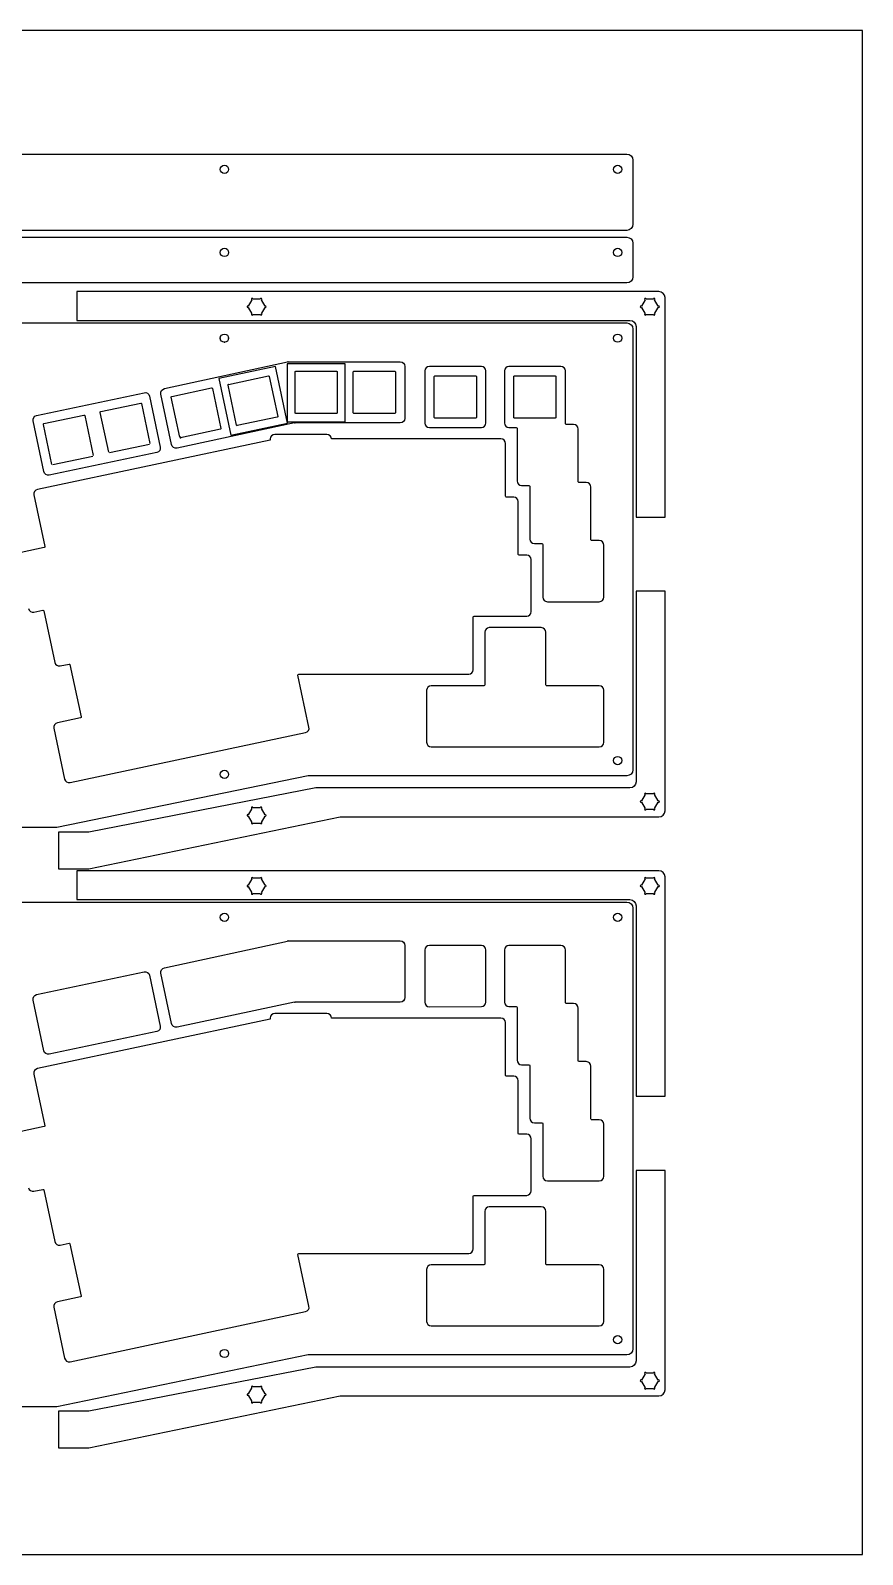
# Model space of a CAD drawing. Header units: centimetres. Extents: x -15 to 35, y -15 to 35.
# Drawn here: x 7.7 to 35, y -15 to 35 of the extents above; entities that cross this region are included whole.
import ezdxf

# ---------------------------------------------------------------- set-up
doc = ezdxf.new("R2010")
doc.units = ezdxf.units.CM
doc.header["$MEASUREMENT"] = 0
for name, color, linetype in [('lasercut_adelheid_hipro_addon v2_case', 7, 'Continuous'), ('lasercut_adelheid_hipro_addon v2_kecaps', 7, 'Continuous'), ('lasercut_adelheid_hipro_addon v2_scale 500mm', 7, 'Continuous')]:
    doc.layers.add(name, color=color, linetype=linetype)

msp = doc.modelspace()

# ---------------------------------------------------------------- linework, layer by layer
at = {"layer": 'lasercut_adelheid_hipro_addon v2_case'}
for p, q in [((-8.244, 30.943), (27.265, 30.943)), ((27.465, 30.743), (27.465, 28.643)), ((27.265, 28.443), (-8.244, 28.443)), ((-8.244, 28.218), (27.265, 28.218)), ((27.465, 28.018), (27.465, 26.918)), ((27.265, 26.718), (-8.244, 26.718)), ((28.32, 26.435), (9.221, 26.435)), ((9.221, 26.435), (9.221, 25.485)), ((14.965, 26.164), (14.845, 25.956)), ((15.241, 26.185), (15.002, 26.185)), ((15.398, 25.956), (15.278, 26.164)), ((27.864, 26.164), (27.744, 25.956)), ((28.14, 26.185), (27.901, 26.185)), ((28.297, 25.956), (28.177, 26.164)), ((28.52, 19.037), (28.52, 26.235)), ((14.845, 25.914), (14.965, 25.706)), ((15.002, 25.685), (15.241, 25.685)), ((15.278, 25.706), (15.398, 25.914)), ((27.744, 25.914), (27.864, 25.706)), ((27.901, 25.685), (28.14, 25.685)), ((28.177, 25.706), (28.297, 25.914)), ((-8.244, 25.406), (27.265, 25.406)), ((9.221, 25.485), (27.371, 25.485)), ((27.465, 25.206), (27.465, 10.748)), ((27.571, 25.285), (27.571, 19.037)), ((12.096, 23.249), (16.136, 24.128)), ((16.158, 24.131), (19.835, 24.13)), ((19.985, 23.98), (19.985, 22.274)), ((20.641, 23.83), (20.641, 22.12)), ((22.496, 23.98), (20.791, 23.98)), ((22.646, 22.125), (22.646, 23.83)), ((23.249, 23.83), (23.249, 22.125)), ((25.104, 23.98), (23.399, 23.98)), ((25.254, 22.1), (25.254, 23.83)), ((7.904, 22.368), (11.43, 23.117)), ((11.608, 23.002), (11.962, 21.334)), ((12.332, 21.416), (11.98, 23.071)), ((8.141, 20.527), (7.788, 22.19)), ((16.362, 22.123), (12.51, 21.3)), ((19.835, 22.124), (16.383, 22.126)), ((25.521, 22.075), (25.279, 22.075)), ((15.569, 21.563), (7.931, 19.94)), ((15.569, 21.599), (15.569, 21.563)), ((17.424, 21.749), (15.719, 21.749)), ((17.574, 21.599), (17.574, 21.599)), ((23.139, 21.599), (17.574, 21.599)), ((20.791, 21.97), (22.496, 21.975)), ((23.399, 21.975), (23.641, 21.975)), ((23.666, 21.951), (23.666, 20.22)), ((25.671, 20.195), (25.671, 21.925)), ((11.847, 21.156), (8.319, 20.412)), ((23.289, 19.719), (23.289, 21.449)), ((23.816, 20.07), (24.058, 20.07)), ((24.083, 20.046), (24.083, 18.315)), ((25.938, 20.17), (25.696, 20.17)), ((26.088, 18.29), (26.088, 20.02)), ((7.816, 19.762), (8.176, 18.069)), ((23.557, 19.694), (23.314, 19.694)), ((23.707, 17.813), (23.707, 19.544)), ((27.571, 19.037), (28.52, 19.037)), ((8.157, 18.04), (7.396, 17.878)), ((24.233, 18.165), (24.485, 18.165)), ((24.51, 18.14), (24.51, 16.41)), ((26.365, 18.265), (26.112, 18.265)), ((26.515, 16.41), (26.515, 18.115)), ((23.984, 17.789), (23.731, 17.789)), ((24.134, 15.934), (24.134, 17.639)), ((28.52, 16.6), (27.571, 16.6)), ((27.571, 16.6), (27.571, 10.352)), ((28.52, 9.402), (28.52, 16.6)), ((24.66, 16.26), (26.365, 16.26)), ((7.813, 15.917), (8.108, 15.98)), ((8.137, 15.961), (8.497, 14.268)), ((22.229, 14.029), (22.229, 15.759)), ((22.254, 15.784), (23.984, 15.784)), ((22.605, 15.258), (22.605, 13.527)), ((24.46, 15.408), (22.755, 15.408)), ((24.61, 13.527), (24.61, 15.258)), ((8.675, 14.153), (8.97, 14.215)), ((8.999, 14.196), (9.364, 12.479)), ((16.84, 12.146), (16.478, 13.848)), ((16.503, 13.879), (18.945, 13.879)), ((18.945, 13.879), (19.218, 13.879)), ((19.218, 13.879), (22.079, 13.879)), ((22.58, 13.503), (20.85, 13.503)), ((26.365, 13.503), (24.634, 13.503)), ((20.7, 13.353), (20.7, 11.648)), ((26.515, 11.648), (26.515, 13.353)), ((8.468, 12.11), (8.823, 10.442)), ((9.345, 12.45), (8.584, 12.288)), ((9.001, 10.327), (16.725, 11.969)), ((20.85, 11.498), (26.365, 11.498)), ((16.812, 10.548), (8.566, 8.847)), ((27.265, 10.548), (16.812, 10.548)), ((17.068, 10.152), (9.621, 8.7)), ((27.371, 10.152), (17.068, 10.152)), ((27.864, 9.93), (27.744, 9.723)), ((27.744, 9.68), (27.864, 9.473)), ((28.14, 9.952), (27.901, 9.952)), ((28.297, 9.723), (28.177, 9.93)), ((28.177, 9.473), (28.297, 9.68)), ((9.621, 7.501), (17.868, 9.202)), ((14.965, 9.476), (14.845, 9.269)), ((14.845, 9.226), (14.965, 9.019)), ((15.241, 9.498), (15.002, 9.498)), ((15.398, 9.269), (15.278, 9.476)), ((15.278, 9.019), (15.398, 9.226)), ((17.868, 9.202), (28.32, 9.202)), ((27.901, 9.452), (28.14, 9.452)), ((8.566, 8.847), (6.566, 8.847)), ((9.621, 8.7), (8.621, 8.7)), ((8.621, 8.7), (8.621, 7.501)), ((15.002, 8.998), (15.241, 8.998)), ((8.621, 7.501), (9.621, 7.501)), ((28.32, 7.435), (9.221, 7.435)), ((9.221, 7.435), (9.221, 6.485)), ((14.965, 7.164), (14.845, 6.956)), ((15.241, 7.185), (15.002, 7.185)), ((15.398, 6.956), (15.278, 7.164)), ((27.864, 7.164), (27.744, 6.956)), ((28.14, 7.185), (27.901, 7.185)), ((28.297, 6.956), (28.177, 7.164)), ((28.52, 0.037), (28.52, 7.235)), ((14.845, 6.914), (14.965, 6.706)), ((15.002, 6.685), (15.241, 6.685)), ((15.278, 6.706), (15.398, 6.914)), ((27.744, 6.914), (27.864, 6.706)), ((27.901, 6.685), (28.14, 6.685)), ((28.177, 6.706), (28.297, 6.914)), ((-8.244, 6.406), (27.265, 6.406)), ((9.221, 6.485), (27.371, 6.485)), ((27.465, 6.206), (27.465, -8.252)), ((27.571, 6.285), (27.571, 0.037)), ((12.096, 4.249), (16.136, 5.128)), ((16.158, 5.131), (19.835, 5.13)), ((19.985, 4.98), (19.985, 3.274)), ((20.641, 4.83), (20.641, 3.12)), ((22.496, 4.98), (20.791, 4.98)), ((22.646, 3.125), (22.646, 4.83)), ((23.249, 4.83), (23.249, 3.125)), ((25.104, 4.98), (23.399, 4.98)), ((25.254, 3.1), (25.254, 4.83)), ((7.904, 3.368), (11.43, 4.117)), ((11.608, 4.002), (11.962, 2.334)), ((12.332, 2.416), (11.98, 4.071)), ((8.141, 1.527), (7.788, 3.19)), ((16.362, 3.123), (12.51, 2.3)), ((19.835, 3.124), (16.383, 3.126)), ((25.521, 3.075), (25.279, 3.075)), ((15.569, 2.563), (7.931, 0.94)), ((15.569, 2.599), (15.569, 2.563)), ((17.424, 2.749), (15.719, 2.749)), ((23.139, 2.599), (17.574, 2.599)), ((17.574, 2.599), (17.574, 2.599)), ((20.791, 2.97), (22.496, 2.975)), ((23.399, 2.975), (23.641, 2.975)), ((23.666, 2.951), (23.666, 1.22)), ((25.671, 1.195), (25.671, 2.925)), ((11.847, 2.156), (8.319, 1.412)), ((23.289, 0.719), (23.289, 2.449)), ((23.816, 1.07), (24.058, 1.07)), ((24.083, 1.046), (24.083, -0.685)), ((25.938, 1.17), (25.696, 1.17)), ((26.088, -0.71), (26.088, 1.02)), ((7.816, 0.762), (8.176, -0.931)), ((23.557, 0.694), (23.314, 0.694)), ((23.707, -1.187), (23.707, 0.544)), ((27.571, 0.037), (28.52, 0.037)), ((8.157, -0.96), (7.396, -1.122)), ((24.233, -0.835), (24.485, -0.835)), ((24.51, -0.86), (24.51, -2.59)), ((26.365, -0.735), (26.112, -0.735)), ((26.515, -2.59), (26.515, -0.885)), ((23.984, -1.211), (23.731, -1.211)), ((24.134, -3.066), (24.134, -1.361)), ((28.52, -2.4), (27.571, -2.4)), ((27.571, -2.4), (27.571, -8.648)), ((28.52, -9.598), (28.52, -2.4)), ((24.66, -2.74), (26.365, -2.74)), ((7.813, -3.083), (8.108, -3.02)), ((8.137, -3.039), (8.497, -4.732)), ((22.229, -4.971), (22.229, -3.241)), ((22.254, -3.216), (23.984, -3.216)), ((22.605, -3.742), (22.605, -5.473)), ((24.46, -3.592), (22.755, -3.592)), ((24.61, -5.473), (24.61, -3.742)), ((8.675, -4.847), (8.97, -4.785)), ((8.999, -4.804), (9.364, -6.521)), ((16.84, -6.854), (16.478, -5.152)), ((16.503, -5.121), (18.945, -5.121)), ((18.945, -5.121), (19.218, -5.121)), ((19.218, -5.121), (22.079, -5.121)), ((22.58, -5.497), (20.85, -5.497)), ((26.365, -5.497), (24.634, -5.497)), ((20.7, -5.647), (20.7, -7.352)), ((26.515, -7.352), (26.515, -5.647)), ((8.468, -6.89), (8.823, -8.558)), ((9.345, -6.55), (8.584, -6.712)), ((9.001, -8.673), (16.725, -7.031)), ((20.85, -7.502), (26.365, -7.502)), ((16.812, -8.452), (8.566, -10.153)), ((27.265, -8.452), (16.812, -8.452)), ((17.068, -8.848), (9.621, -10.3)), ((27.371, -8.848), (17.068, -8.848)), ((27.864, -9.07), (27.744, -9.277)), ((27.744, -9.32), (27.864, -9.527)), ((28.14, -9.048), (27.901, -9.048)), ((28.297, -9.277), (28.177, -9.07)), ((28.177, -9.527), (28.297, -9.32)), ((9.621, -11.499), (17.868, -9.798)), ((14.965, -9.524), (14.845, -9.731)), ((14.845, -9.774), (14.965, -9.981)), ((15.241, -9.502), (15.002, -9.502)), ((15.398, -9.731), (15.278, -9.524)), ((15.278, -9.981), (15.398, -9.774)), ((17.868, -9.798), (28.32, -9.798)), ((27.901, -9.548), (28.14, -9.548)), ((8.566, -10.153), (6.566, -10.153)), ((8.621, -10.3), (8.621, -11.499)), ((9.621, -10.3), (8.621, -10.3)), ((15.002, -10.002), (15.241, -10.002)), ((8.621, -11.499), (9.621, -11.499))]:
    msp.add_line(p, q, dxfattribs=at)
for centre in [(16.158, 24.031), (16.158, 5.031)]:
    msp.add_arc(centre, 0.1, 89.9846, 102.2801, dxfattribs=at)
at = {"layer": 'lasercut_adelheid_hipro_addon v2_case', "extrusion": (1e-16, 0, -1)}
for centre in [(-16.383, 22.026), (-16.383, 3.026)]:
    msp.add_arc(centre, 0.1, 77.9413, 90.0229, dxfattribs=at)
at = {"layer": 'lasercut_adelheid_hipro_addon v2_case'}
for points in [[(13.931, 30.443), (13.931, 30.517), (13.992, 30.578), (14.066, 30.578)], [(14.066, 30.578), (14.14, 30.578), (14.201, 30.517), (14.201, 30.443)], [(26.83, 30.443), (26.83, 30.517), (26.891, 30.578), (26.965, 30.578)], [(26.965, 30.578), (27.039, 30.578), (27.1, 30.517), (27.1, 30.443)], [(27.265, 30.943), (27.375, 30.943), (27.465, 30.854), (27.465, 30.743)], [(14.066, 30.308), (13.992, 30.308), (13.931, 30.369), (13.931, 30.443)], [(14.201, 30.443), (14.201, 30.369), (14.14, 30.308), (14.066, 30.308)], [(26.965, 30.308), (26.891, 30.308), (26.83, 30.369), (26.83, 30.443)], [(27.1, 30.443), (27.1, 30.369), (27.039, 30.308), (26.965, 30.308)], [(27.465, 28.643), (27.465, 28.533), (27.375, 28.443), (27.265, 28.443)], [(27.265, 28.218), (27.375, 28.218), (27.465, 28.128), (27.465, 28.018)], [(13.931, 27.718), (13.931, 27.792), (13.992, 27.853), (14.066, 27.853)], [(14.066, 27.583), (13.992, 27.583), (13.931, 27.644), (13.931, 27.718)], [(14.066, 27.853), (14.14, 27.853), (14.201, 27.792), (14.201, 27.718)], [(14.201, 27.718), (14.201, 27.644), (14.14, 27.583), (14.066, 27.583)], [(26.83, 27.718), (26.83, 27.792), (26.891, 27.853), (26.965, 27.853)], [(26.965, 27.583), (26.891, 27.583), (26.83, 27.644), (26.83, 27.718)], [(26.965, 27.853), (27.039, 27.853), (27.1, 27.792), (27.1, 27.718)], [(27.1, 27.718), (27.1, 27.644), (27.039, 27.583), (26.965, 27.583)], [(27.465, 26.918), (27.465, 26.808), (27.375, 26.718), (27.265, 26.718)], [(28.52, 26.235), (28.52, 26.345), (28.431, 26.435), (28.32, 26.435)], [(15.41, 25.96), (15.406, 25.96), (15.402, 25.958), (15.398, 25.956)], [(28.309, 25.96), (28.305, 25.96), (28.301, 25.958), (28.297, 25.956)], [(13.931, 24.906), (13.931, 24.981), (13.992, 25.041), (14.066, 25.041)], [(14.066, 25.041), (14.14, 25.041), (14.201, 24.981), (14.201, 24.906)], [(26.83, 24.906), (26.83, 24.981), (26.891, 25.041), (26.965, 25.041)], [(26.965, 25.041), (27.039, 25.041), (27.1, 24.981), (27.1, 24.906)], [(27.265, 25.406), (27.375, 25.406), (27.465, 25.317), (27.465, 25.206)], [(27.371, 25.485), (27.481, 25.485), (27.571, 25.395), (27.571, 25.285)], [(14.066, 24.771), (13.992, 24.771), (13.931, 24.832), (13.931, 24.906)], [(14.201, 24.906), (14.201, 24.832), (14.14, 24.771), (14.066, 24.771)], [(26.965, 24.771), (26.891, 24.771), (26.83, 24.832), (26.83, 24.906)], [(27.1, 24.906), (27.1, 24.832), (27.039, 24.771), (26.965, 24.771)], [(19.835, 24.13), (19.918, 24.13), (19.985, 24.062), (19.985, 23.98)], [(20.791, 23.98), (20.708, 23.98), (20.641, 23.913), (20.641, 23.83)], [(22.646, 23.83), (22.646, 23.913), (22.578, 23.98), (22.496, 23.98)], [(23.399, 23.98), (23.316, 23.98), (23.249, 23.913), (23.249, 23.83)], [(25.254, 23.83), (25.254, 23.913), (25.186, 23.98), (25.104, 23.98)], [(11.43, 23.117), (11.511, 23.135), (11.59, 23.083), (11.608, 23.002)], [(11.98, 23.071), (11.963, 23.152), (12.015, 23.232), (12.096, 23.249)], [(7.788, 22.19), (7.771, 22.271), (7.823, 22.351), (7.904, 22.368)], [(19.985, 22.274), (19.985, 22.191), (19.918, 22.124), (19.835, 22.124)], [(20.641, 22.12), (20.641, 22.037), (20.708, 21.97), (20.791, 21.97)], [(22.496, 21.975), (22.578, 21.975), (22.646, 22.042), (22.646, 22.125)], [(23.249, 22.125), (23.249, 22.042), (23.316, 21.975), (23.399, 21.975)], [(25.279, 22.075), (25.265, 22.075), (25.254, 22.086), (25.254, 22.1)], [(25.671, 21.925), (25.671, 22.008), (25.603, 22.075), (25.521, 22.075)], [(15.719, 21.749), (15.636, 21.749), (15.569, 21.682), (15.569, 21.599)], [(17.574, 21.599), (17.574, 21.682), (17.507, 21.749), (17.424, 21.749)], [(23.289, 21.449), (23.289, 21.532), (23.222, 21.599), (23.139, 21.599)], [(23.641, 21.975), (23.655, 21.975), (23.666, 21.964), (23.666, 21.951)], [(11.962, 21.334), (11.979, 21.253), (11.928, 21.173), (11.847, 21.156)], [(12.51, 21.3), (12.429, 21.283), (12.349, 21.335), (12.332, 21.416)], [(8.319, 20.412), (8.238, 20.394), (8.159, 20.446), (8.141, 20.527)], [(23.666, 20.22), (23.666, 20.137), (23.733, 20.07), (23.816, 20.07)], [(24.058, 20.07), (24.072, 20.07), (24.083, 20.059), (24.083, 20.046)], [(25.696, 20.17), (25.682, 20.17), (25.671, 20.181), (25.671, 20.195)], [(26.088, 20.02), (26.088, 20.103), (26.021, 20.17), (25.938, 20.17)], [(7.931, 19.94), (7.85, 19.922), (7.799, 19.843), (7.816, 19.762)], [(23.314, 19.694), (23.301, 19.694), (23.289, 19.705), (23.289, 19.719)], [(23.707, 19.544), (23.707, 19.627), (23.639, 19.694), (23.557, 19.694)], [(8.176, 18.069), (8.178, 18.056), (8.17, 18.043), (8.157, 18.04)], [(24.083, 18.315), (24.083, 18.232), (24.15, 18.165), (24.233, 18.165)], [(24.485, 18.165), (24.499, 18.165), (24.51, 18.154), (24.51, 18.14)], [(26.112, 18.265), (26.099, 18.265), (26.088, 18.276), (26.088, 18.29)], [(26.515, 18.115), (26.515, 18.198), (26.448, 18.265), (26.365, 18.265)], [(23.731, 17.789), (23.718, 17.789), (23.707, 17.8), (23.707, 17.813)], [(24.134, 17.639), (24.134, 17.722), (24.066, 17.789), (23.984, 17.789)], [(7.635, 16.032), (7.652, 15.951), (7.732, 15.9), (7.813, 15.917)], [(24.51, 16.41), (24.51, 16.327), (24.577, 16.26), (24.66, 16.26)], [(26.365, 16.26), (26.448, 16.26), (26.515, 16.327), (26.515, 16.41)], [(8.108, 15.98), (8.121, 15.982), (8.134, 15.974), (8.137, 15.961)], [(22.229, 15.759), (22.229, 15.773), (22.24, 15.784), (22.254, 15.784)], [(23.984, 15.784), (24.066, 15.784), (24.134, 15.851), (24.134, 15.934)], [(22.755, 15.408), (22.672, 15.408), (22.605, 15.34), (22.605, 15.258)], [(24.61, 15.258), (24.61, 15.34), (24.543, 15.408), (24.46, 15.408)], [(8.497, 14.268), (8.514, 14.187), (8.594, 14.135), (8.675, 14.153)], [(8.97, 14.215), (8.983, 14.218), (8.996, 14.21), (8.999, 14.196)], [(22.079, 13.879), (22.161, 13.879), (22.229, 13.946), (22.229, 14.029)], [(16.478, 13.848), (16.475, 13.864), (16.487, 13.879), (16.503, 13.879)], [(20.85, 13.503), (20.767, 13.503), (20.7, 13.435), (20.7, 13.353)], [(22.605, 13.527), (22.605, 13.514), (22.594, 13.503), (22.58, 13.503)], [(24.634, 13.503), (24.621, 13.503), (24.61, 13.514), (24.61, 13.527)], [(26.515, 13.353), (26.515, 13.435), (26.448, 13.503), (26.365, 13.503)], [(8.584, 12.288), (8.503, 12.271), (8.451, 12.191), (8.468, 12.11)], [(9.364, 12.479), (9.367, 12.466), (9.358, 12.453), (9.345, 12.45)], [(16.725, 11.969), (16.806, 11.986), (16.857, 12.065), (16.84, 12.146)], [(20.7, 11.648), (20.7, 11.565), (20.767, 11.498), (20.85, 11.498)], [(26.365, 11.498), (26.448, 11.498), (26.515, 11.565), (26.515, 11.648)], [(26.83, 11.048), (26.83, 11.122), (26.891, 11.183), (26.965, 11.183)], [(26.965, 10.913), (26.891, 10.913), (26.83, 10.973), (26.83, 11.048)], [(26.965, 11.183), (27.039, 11.183), (27.1, 11.122), (27.1, 11.048)], [(27.1, 11.048), (27.1, 10.973), (27.039, 10.913), (26.965, 10.913)], [(13.931, 10.594), (13.931, 10.668), (13.992, 10.729), (14.066, 10.729)], [(14.066, 10.459), (13.992, 10.459), (13.931, 10.52), (13.931, 10.594)], [(14.066, 10.729), (14.14, 10.729), (14.201, 10.668), (14.201, 10.594)], [(14.201, 10.594), (14.201, 10.52), (14.14, 10.459), (14.066, 10.459)], [(27.465, 10.748), (27.465, 10.637), (27.375, 10.548), (27.265, 10.548)], [(8.823, 10.442), (8.84, 10.361), (8.92, 10.31), (9.001, 10.327)], [(27.571, 10.352), (27.571, 10.241), (27.481, 10.152), (27.371, 10.152)], [(28.309, 9.727), (28.305, 9.727), (28.301, 9.725), (28.297, 9.723)], [(15.41, 9.273), (15.406, 9.273), (15.402, 9.271), (15.398, 9.269)], [(28.32, 9.202), (28.431, 9.202), (28.52, 9.291), (28.52, 9.402)], [(28.52, 7.235), (28.52, 7.345), (28.431, 7.435), (28.32, 7.435)], [(15.41, 6.96), (15.406, 6.96), (15.402, 6.958), (15.398, 6.956)], [(28.309, 6.96), (28.305, 6.96), (28.301, 6.958), (28.297, 6.956)], [(13.931, 5.906), (13.931, 5.981), (13.992, 6.041), (14.066, 6.041)], [(14.066, 6.041), (14.14, 6.041), (14.201, 5.981), (14.201, 5.906)], [(26.83, 5.906), (26.83, 5.981), (26.891, 6.041), (26.965, 6.041)], [(26.965, 6.041), (27.039, 6.041), (27.1, 5.981), (27.1, 5.906)], [(27.265, 6.406), (27.375, 6.406), (27.465, 6.317), (27.465, 6.206)], [(27.371, 6.485), (27.481, 6.485), (27.571, 6.395), (27.571, 6.285)], [(14.066, 5.771), (13.992, 5.771), (13.931, 5.832), (13.931, 5.906)], [(14.201, 5.906), (14.201, 5.832), (14.14, 5.771), (14.066, 5.771)], [(26.965, 5.771), (26.891, 5.771), (26.83, 5.832), (26.83, 5.906)], [(27.1, 5.906), (27.1, 5.832), (27.039, 5.771), (26.965, 5.771)], [(19.835, 5.13), (19.918, 5.13), (19.985, 5.062), (19.985, 4.98)], [(20.791, 4.98), (20.708, 4.98), (20.641, 4.913), (20.641, 4.83)], [(22.646, 4.83), (22.646, 4.913), (22.578, 4.98), (22.496, 4.98)], [(23.399, 4.98), (23.316, 4.98), (23.249, 4.913), (23.249, 4.83)], [(25.254, 4.83), (25.254, 4.913), (25.186, 4.98), (25.104, 4.98)], [(11.43, 4.117), (11.511, 4.135), (11.59, 4.083), (11.608, 4.002)], [(11.98, 4.071), (11.963, 4.152), (12.015, 4.232), (12.096, 4.249)], [(7.788, 3.19), (7.771, 3.271), (7.823, 3.351), (7.904, 3.368)], [(19.985, 3.274), (19.985, 3.191), (19.918, 3.124), (19.835, 3.124)], [(20.641, 3.12), (20.641, 3.037), (20.708, 2.97), (20.791, 2.97)], [(22.496, 2.975), (22.578, 2.975), (22.646, 3.042), (22.646, 3.125)], [(23.249, 3.125), (23.249, 3.042), (23.316, 2.975), (23.399, 2.975)], [(25.279, 3.075), (25.265, 3.075), (25.254, 3.086), (25.254, 3.1)], [(25.671, 2.925), (25.671, 3.008), (25.603, 3.075), (25.521, 3.075)], [(15.719, 2.749), (15.636, 2.749), (15.569, 2.682), (15.569, 2.599)], [(17.574, 2.599), (17.574, 2.682), (17.507, 2.749), (17.424, 2.749)], [(23.289, 2.449), (23.289, 2.532), (23.222, 2.599), (23.139, 2.599)], [(23.641, 2.975), (23.655, 2.975), (23.666, 2.964), (23.666, 2.951)], [(11.962, 2.334), (11.979, 2.253), (11.928, 2.173), (11.847, 2.156)], [(12.51, 2.3), (12.429, 2.283), (12.349, 2.335), (12.332, 2.416)], [(8.319, 1.412), (8.238, 1.394), (8.159, 1.446), (8.141, 1.527)], [(23.666, 1.22), (23.666, 1.137), (23.733, 1.07), (23.816, 1.07)], [(24.058, 1.07), (24.072, 1.07), (24.083, 1.059), (24.083, 1.046)], [(25.696, 1.17), (25.682, 1.17), (25.671, 1.181), (25.671, 1.195)], [(26.088, 1.02), (26.088, 1.103), (26.021, 1.17), (25.938, 1.17)], [(7.931, 0.94), (7.85, 0.922), (7.799, 0.843), (7.816, 0.762)], [(23.314, 0.694), (23.301, 0.694), (23.289, 0.705), (23.289, 0.719)], [(23.707, 0.544), (23.707, 0.627), (23.639, 0.694), (23.557, 0.694)], [(8.176, -0.931), (8.178, -0.944), (8.17, -0.957), (8.157, -0.96)], [(24.083, -0.685), (24.083, -0.768), (24.15, -0.835), (24.233, -0.835)], [(24.485, -0.835), (24.499, -0.835), (24.51, -0.846), (24.51, -0.86)], [(26.112, -0.735), (26.099, -0.735), (26.088, -0.724), (26.088, -0.71)], [(26.515, -0.885), (26.515, -0.802), (26.448, -0.735), (26.365, -0.735)], [(23.731, -1.211), (23.718, -1.211), (23.707, -1.2), (23.707, -1.187)], [(24.134, -1.361), (24.134, -1.278), (24.066, -1.211), (23.984, -1.211)], [(7.635, -2.968), (7.652, -3.049), (7.732, -3.1), (7.813, -3.083)], [(24.51, -2.59), (24.51, -2.673), (24.577, -2.74), (24.66, -2.74)], [(26.365, -2.74), (26.448, -2.74), (26.515, -2.673), (26.515, -2.59)], [(8.108, -3.02), (8.121, -3.018), (8.134, -3.026), (8.137, -3.039)], [(22.229, -3.241), (22.229, -3.227), (22.24, -3.216), (22.254, -3.216)], [(23.984, -3.216), (24.066, -3.216), (24.134, -3.149), (24.134, -3.066)], [(22.755, -3.592), (22.672, -3.592), (22.605, -3.66), (22.605, -3.742)], [(24.61, -3.742), (24.61, -3.66), (24.543, -3.592), (24.46, -3.592)], [(8.497, -4.732), (8.514, -4.813), (8.594, -4.865), (8.675, -4.847)], [(8.97, -4.785), (8.983, -4.782), (8.996, -4.79), (8.999, -4.804)], [(22.079, -5.121), (22.161, -5.121), (22.229, -5.054), (22.229, -4.971)], [(16.478, -5.152), (16.475, -5.136), (16.487, -5.121), (16.503, -5.121)], [(20.85, -5.497), (20.767, -5.497), (20.7, -5.565), (20.7, -5.647)], [(22.605, -5.473), (22.605, -5.486), (22.594, -5.497), (22.58, -5.497)], [(24.634, -5.497), (24.621, -5.497), (24.61, -5.486), (24.61, -5.473)], [(26.515, -5.647), (26.515, -5.565), (26.448, -5.497), (26.365, -5.497)], [(8.584, -6.712), (8.503, -6.729), (8.451, -6.809), (8.468, -6.89)], [(9.364, -6.521), (9.367, -6.534), (9.358, -6.547), (9.345, -6.55)], [(16.725, -7.031), (16.806, -7.014), (16.857, -6.935), (16.84, -6.854)], [(20.7, -7.352), (20.7, -7.435), (20.767, -7.502), (20.85, -7.502)], [(26.365, -7.502), (26.448, -7.502), (26.515, -7.435), (26.515, -7.352)], [(26.83, -7.952), (26.83, -7.878), (26.891, -7.817), (26.965, -7.817)], [(26.965, -8.087), (26.891, -8.087), (26.83, -8.027), (26.83, -7.952)], [(26.965, -7.817), (27.039, -7.817), (27.1, -7.878), (27.1, -7.952)], [(27.1, -7.952), (27.1, -8.027), (27.039, -8.087), (26.965, -8.087)], [(13.931, -8.406), (13.931, -8.332), (13.992, -8.271), (14.066, -8.271)], [(14.066, -8.541), (13.992, -8.541), (13.931, -8.48), (13.931, -8.406)], [(14.066, -8.271), (14.14, -8.271), (14.201, -8.332), (14.201, -8.406)], [(14.201, -8.406), (14.201, -8.48), (14.14, -8.541), (14.066, -8.541)], [(27.465, -8.252), (27.465, -8.363), (27.375, -8.452), (27.265, -8.452)], [(8.823, -8.558), (8.84, -8.639), (8.92, -8.69), (9.001, -8.673)], [(27.571, -8.648), (27.571, -8.759), (27.481, -8.848), (27.371, -8.848)], [(28.309, -9.273), (28.305, -9.273), (28.301, -9.275), (28.297, -9.277)], [(15.41, -9.727), (15.406, -9.727), (15.402, -9.729), (15.398, -9.731)], [(28.32, -9.798), (28.431, -9.798), (28.52, -9.709), (28.52, -9.598)]]:
    msp.add_open_spline(points, degree=3, dxfattribs=at)
for points, knots in [([(15.002, 26.185), (15.002, 26.199), (14.991, 26.21), (14.963, 26.21), (14.952, 26.199), (14.952, 26.185), (14.952, 26.176), (14.957, 26.168), (14.965, 26.164)], [6, 6, 6, 6, 7, 7, 8, 8, 8, 9, 9, 9, 9]), ([(15.278, 26.164), (15.286, 26.168), (15.291, 26.176), (15.291, 26.185), (15.291, 26.199), (15.28, 26.21), (15.266, 26.21), (15.252, 26.21), (15.241, 26.199), (15.241, 26.185)], [2, 2, 2, 2, 3, 3, 3, 4, 4, 4, 5, 5, 5, 5]), ([(27.901, 26.185), (27.901, 26.199), (27.89, 26.21), (27.862, 26.21), (27.851, 26.199), (27.851, 26.185), (27.851, 26.176), (27.856, 26.168), (27.864, 26.164)], [6, 6, 6, 6, 7, 7, 8, 8, 8, 9, 9, 9, 9]), ([(28.177, 26.164), (28.185, 26.168), (28.19, 26.176), (28.19, 26.185), (28.19, 26.199), (28.179, 26.21), (28.165, 26.21), (28.151, 26.21), (28.14, 26.199), (28.14, 26.185)], [2, 2, 2, 2, 3, 3, 3, 4, 4, 4, 5, 5, 5, 5]), ([(14.845, 25.956), (14.841, 25.958), (14.837, 25.96), (14.833, 25.96), (14.819, 25.96), (14.808, 25.949), (14.808, 25.935), (14.808, 25.921), (14.819, 25.91), (14.833, 25.91), (14.837, 25.91), (14.841, 25.911), (14.845, 25.914)], [10, 10, 10, 10, 11, 11, 11, 12, 12, 12, 13, 13, 13, 14, 14, 14, 14]), ([(14.965, 25.706), (14.957, 25.702), (14.952, 25.694), (14.952, 25.685), (14.952, 25.671), (14.963, 25.66), (14.991, 25.66), (15.002, 25.671), (15.002, 25.685)], [15, 15, 15, 15, 16, 16, 16, 17, 17, 18, 18, 18, 18]), ([(15.241, 25.685), (15.241, 25.671), (15.252, 25.66), (15.266, 25.66), (15.28, 25.66), (15.291, 25.671), (15.291, 25.685), (15.291, 25.694), (15.286, 25.702), (15.278, 25.706)], [19, 19, 19, 19, 20, 20, 20, 21, 21, 21, 22, 22, 22, 22]), ([(15.398, 25.914), (15.402, 25.911), (15.406, 25.91), (15.41, 25.91), (15.424, 25.91), (15.435, 25.921), (15.435, 25.935), (15.435, 25.949), (15.424, 25.96), (15.41, 25.96)], [23, 23, 23, 23, 24, 24, 24, 25, 25, 25, 26, 26, 26, 26]), ([(27.744, 25.956), (27.74, 25.958), (27.736, 25.96), (27.732, 25.96), (27.718, 25.96), (27.707, 25.949), (27.707, 25.935), (27.707, 25.921), (27.718, 25.91), (27.732, 25.91), (27.736, 25.91), (27.74, 25.911), (27.744, 25.914)], [10, 10, 10, 10, 11, 11, 11, 12, 12, 12, 13, 13, 13, 14, 14, 14, 14]), ([(27.864, 25.706), (27.856, 25.702), (27.851, 25.694), (27.851, 25.685), (27.851, 25.671), (27.862, 25.66), (27.89, 25.66), (27.901, 25.671), (27.901, 25.685)], [15, 15, 15, 15, 16, 16, 16, 17, 17, 18, 18, 18, 18]), ([(28.14, 25.685), (28.14, 25.671), (28.151, 25.66), (28.165, 25.66), (28.179, 25.66), (28.19, 25.671), (28.19, 25.685), (28.19, 25.694), (28.185, 25.702), (28.177, 25.706)], [19, 19, 19, 19, 20, 20, 20, 21, 21, 21, 22, 22, 22, 22]), ([(28.297, 25.914), (28.301, 25.911), (28.305, 25.91), (28.309, 25.91), (28.323, 25.91), (28.334, 25.921), (28.334, 25.935), (28.334, 25.949), (28.323, 25.96), (28.309, 25.96)], [23, 23, 23, 23, 24, 24, 24, 25, 25, 25, 26, 26, 26, 26]), ([(15.002, 9.498), (15.002, 9.512), (14.991, 9.523), (14.963, 9.523), (14.952, 9.512), (14.952, 9.498), (14.952, 9.488), (14.957, 9.481), (14.965, 9.476)], [6, 6, 6, 6, 7, 7, 8, 8, 8, 9, 9, 9, 9]), ([(15.278, 9.476), (15.286, 9.481), (15.291, 9.488), (15.291, 9.498), (15.291, 9.512), (15.28, 9.523), (15.266, 9.523), (15.252, 9.523), (15.241, 9.512), (15.241, 9.498)], [2, 2, 2, 2, 3, 3, 3, 4, 4, 4, 5, 5, 5, 5]), ([(27.744, 9.723), (27.74, 9.725), (27.736, 9.727), (27.732, 9.727), (27.718, 9.727), (27.707, 9.715), (27.707, 9.702), (27.707, 9.688), (27.718, 9.677), (27.732, 9.677), (27.736, 9.677), (27.74, 9.678), (27.744, 9.68)], [10, 10, 10, 10, 11, 11, 11, 12, 12, 12, 13, 13, 13, 14, 14, 14, 14]), ([(27.901, 9.952), (27.901, 9.965), (27.89, 9.977), (27.862, 9.977), (27.851, 9.965), (27.851, 9.952), (27.851, 9.942), (27.856, 9.935), (27.864, 9.93)], [6, 6, 6, 6, 7, 7, 8, 8, 8, 9, 9, 9, 9]), ([(28.177, 9.93), (28.185, 9.935), (28.19, 9.942), (28.19, 9.952), (28.19, 9.965), (28.179, 9.977), (28.165, 9.977), (28.151, 9.977), (28.14, 9.965), (28.14, 9.952)], [2, 2, 2, 2, 3, 3, 3, 4, 4, 4, 5, 5, 5, 5]), ([(28.297, 9.68), (28.301, 9.678), (28.305, 9.677), (28.309, 9.677), (28.323, 9.677), (28.334, 9.688), (28.334, 9.702), (28.334, 9.715), (28.323, 9.727), (28.309, 9.727)], [23, 23, 23, 23, 24, 24, 24, 25, 25, 25, 26, 26, 26, 26]), ([(14.845, 9.269), (14.841, 9.271), (14.837, 9.273), (14.833, 9.273), (14.819, 9.273), (14.808, 9.262), (14.808, 9.248), (14.808, 9.234), (14.819, 9.223), (14.833, 9.223), (14.837, 9.223), (14.841, 9.224), (14.845, 9.226)], [10, 10, 10, 10, 11, 11, 11, 12, 12, 12, 13, 13, 13, 14, 14, 14, 14]), ([(14.965, 9.019), (14.957, 9.015), (14.952, 9.007), (14.952, 8.998), (14.952, 8.984), (14.963, 8.973), (14.991, 8.973), (15.002, 8.984), (15.002, 8.998)], [15, 15, 15, 15, 16, 16, 16, 17, 17, 18, 18, 18, 18]), ([(15.241, 8.998), (15.241, 8.984), (15.252, 8.973), (15.266, 8.973), (15.28, 8.973), (15.291, 8.984), (15.291, 8.998), (15.291, 9.007), (15.286, 9.015), (15.278, 9.019)], [19, 19, 19, 19, 20, 20, 20, 21, 21, 21, 22, 22, 22, 22]), ([(15.398, 9.226), (15.402, 9.224), (15.406, 9.223), (15.41, 9.223), (15.424, 9.223), (15.435, 9.234), (15.435, 9.248), (15.435, 9.262), (15.424, 9.273), (15.41, 9.273)], [23, 23, 23, 23, 24, 24, 24, 25, 25, 25, 26, 26, 26, 26]), ([(27.864, 9.473), (27.856, 9.469), (27.851, 9.461), (27.851, 9.452), (27.851, 9.438), (27.862, 9.427), (27.89, 9.427), (27.901, 9.438), (27.901, 9.452)], [15, 15, 15, 15, 16, 16, 16, 17, 17, 18, 18, 18, 18]), ([(28.14, 9.452), (28.14, 9.438), (28.151, 9.427), (28.165, 9.427), (28.179, 9.427), (28.19, 9.438), (28.19, 9.452), (28.19, 9.461), (28.185, 9.469), (28.177, 9.473)], [19, 19, 19, 19, 20, 20, 20, 21, 21, 21, 22, 22, 22, 22]), ([(15.002, 7.185), (15.002, 7.199), (14.991, 7.21), (14.963, 7.21), (14.952, 7.199), (14.952, 7.185), (14.952, 7.176), (14.957, 7.168), (14.965, 7.164)], [6, 6, 6, 6, 7, 7, 8, 8, 8, 9, 9, 9, 9]), ([(15.278, 7.164), (15.286, 7.168), (15.291, 7.176), (15.291, 7.185), (15.291, 7.199), (15.28, 7.21), (15.266, 7.21), (15.252, 7.21), (15.241, 7.199), (15.241, 7.185)], [2, 2, 2, 2, 3, 3, 3, 4, 4, 4, 5, 5, 5, 5]), ([(27.901, 7.185), (27.901, 7.199), (27.89, 7.21), (27.862, 7.21), (27.851, 7.199), (27.851, 7.185), (27.851, 7.176), (27.856, 7.168), (27.864, 7.164)], [6, 6, 6, 6, 7, 7, 8, 8, 8, 9, 9, 9, 9]), ([(28.177, 7.164), (28.185, 7.168), (28.19, 7.176), (28.19, 7.185), (28.19, 7.199), (28.179, 7.21), (28.165, 7.21), (28.151, 7.21), (28.14, 7.199), (28.14, 7.185)], [2, 2, 2, 2, 3, 3, 3, 4, 4, 4, 5, 5, 5, 5]), ([(14.845, 6.956), (14.841, 6.958), (14.837, 6.96), (14.833, 6.96), (14.819, 6.96), (14.808, 6.949), (14.808, 6.935), (14.808, 6.921), (14.819, 6.91), (14.833, 6.91), (14.837, 6.91), (14.841, 6.911), (14.845, 6.914)], [10, 10, 10, 10, 11, 11, 11, 12, 12, 12, 13, 13, 13, 14, 14, 14, 14]), ([(14.965, 6.706), (14.957, 6.702), (14.952, 6.694), (14.952, 6.685), (14.952, 6.671), (14.963, 6.66), (14.991, 6.66), (15.002, 6.671), (15.002, 6.685)], [15, 15, 15, 15, 16, 16, 16, 17, 17, 18, 18, 18, 18]), ([(15.241, 6.685), (15.241, 6.671), (15.252, 6.66), (15.266, 6.66), (15.28, 6.66), (15.291, 6.671), (15.291, 6.685), (15.291, 6.694), (15.286, 6.702), (15.278, 6.706)], [19, 19, 19, 19, 20, 20, 20, 21, 21, 21, 22, 22, 22, 22]), ([(15.398, 6.914), (15.402, 6.911), (15.406, 6.91), (15.41, 6.91), (15.424, 6.91), (15.435, 6.921), (15.435, 6.935), (15.435, 6.949), (15.424, 6.96), (15.41, 6.96)], [23, 23, 23, 23, 24, 24, 24, 25, 25, 25, 26, 26, 26, 26]), ([(27.744, 6.956), (27.74, 6.958), (27.736, 6.96), (27.732, 6.96), (27.718, 6.96), (27.707, 6.949), (27.707, 6.935), (27.707, 6.921), (27.718, 6.91), (27.732, 6.91), (27.736, 6.91), (27.74, 6.911), (27.744, 6.914)], [10, 10, 10, 10, 11, 11, 11, 12, 12, 12, 13, 13, 13, 14, 14, 14, 14]), ([(27.864, 6.706), (27.856, 6.702), (27.851, 6.694), (27.851, 6.685), (27.851, 6.671), (27.862, 6.66), (27.89, 6.66), (27.901, 6.671), (27.901, 6.685)], [15, 15, 15, 15, 16, 16, 16, 17, 17, 18, 18, 18, 18]), ([(28.14, 6.685), (28.14, 6.671), (28.151, 6.66), (28.165, 6.66), (28.179, 6.66), (28.19, 6.671), (28.19, 6.685), (28.19, 6.694), (28.185, 6.702), (28.177, 6.706)], [19, 19, 19, 19, 20, 20, 20, 21, 21, 21, 22, 22, 22, 22]), ([(28.297, 6.914), (28.301, 6.911), (28.305, 6.91), (28.309, 6.91), (28.323, 6.91), (28.334, 6.921), (28.334, 6.935), (28.334, 6.949), (28.323, 6.96), (28.309, 6.96)], [23, 23, 23, 23, 24, 24, 24, 25, 25, 25, 26, 26, 26, 26]), ([(15.002, -9.502), (15.002, -9.488), (14.991, -9.477), (14.963, -9.477), (14.952, -9.488), (14.952, -9.502), (14.952, -9.512), (14.957, -9.519), (14.965, -9.524)], [6, 6, 6, 6, 7, 7, 8, 8, 8, 9, 9, 9, 9]), ([(15.278, -9.524), (15.286, -9.519), (15.291, -9.512), (15.291, -9.502), (15.291, -9.488), (15.28, -9.477), (15.266, -9.477), (15.252, -9.477), (15.241, -9.488), (15.241, -9.502)], [2, 2, 2, 2, 3, 3, 3, 4, 4, 4, 5, 5, 5, 5]), ([(27.744, -9.277), (27.74, -9.275), (27.736, -9.273), (27.732, -9.273), (27.718, -9.273), (27.707, -9.285), (27.707, -9.298), (27.707, -9.312), (27.718, -9.323), (27.732, -9.323), (27.736, -9.323), (27.74, -9.322), (27.744, -9.32)], [10, 10, 10, 10, 11, 11, 11, 12, 12, 12, 13, 13, 13, 14, 14, 14, 14]), ([(27.901, -9.048), (27.901, -9.035), (27.89, -9.023), (27.862, -9.023), (27.851, -9.035), (27.851, -9.048), (27.851, -9.058), (27.856, -9.065), (27.864, -9.07)], [6, 6, 6, 6, 7, 7, 8, 8, 8, 9, 9, 9, 9]), ([(28.177, -9.07), (28.185, -9.065), (28.19, -9.058), (28.19, -9.048), (28.19, -9.035), (28.179, -9.023), (28.165, -9.023), (28.151, -9.023), (28.14, -9.035), (28.14, -9.048)], [2, 2, 2, 2, 3, 3, 3, 4, 4, 4, 5, 5, 5, 5]), ([(28.297, -9.32), (28.301, -9.322), (28.305, -9.323), (28.309, -9.323), (28.323, -9.323), (28.334, -9.312), (28.334, -9.298), (28.334, -9.285), (28.323, -9.273), (28.309, -9.273)], [23, 23, 23, 23, 24, 24, 24, 25, 25, 25, 26, 26, 26, 26]), ([(14.845, -9.731), (14.841, -9.729), (14.837, -9.727), (14.833, -9.727), (14.819, -9.727), (14.808, -9.738), (14.808, -9.752), (14.808, -9.766), (14.819, -9.777), (14.833, -9.777), (14.837, -9.777), (14.841, -9.776), (14.845, -9.774)], [10, 10, 10, 10, 11, 11, 11, 12, 12, 12, 13, 13, 13, 14, 14, 14, 14]), ([(14.965, -9.981), (14.957, -9.985), (14.952, -9.993), (14.952, -10.002), (14.952, -10.016), (14.963, -10.027), (14.991, -10.027), (15.002, -10.016), (15.002, -10.002)], [15, 15, 15, 15, 16, 16, 16, 17, 17, 18, 18, 18, 18]), ([(15.241, -10.002), (15.241, -10.016), (15.252, -10.027), (15.266, -10.027), (15.28, -10.027), (15.291, -10.016), (15.291, -10.002), (15.291, -9.993), (15.286, -9.985), (15.278, -9.981)], [19, 19, 19, 19, 20, 20, 20, 21, 21, 21, 22, 22, 22, 22]), ([(15.398, -9.774), (15.402, -9.776), (15.406, -9.777), (15.41, -9.777), (15.424, -9.777), (15.435, -9.766), (15.435, -9.752), (15.435, -9.738), (15.424, -9.727), (15.41, -9.727)], [23, 23, 23, 23, 24, 24, 24, 25, 25, 25, 26, 26, 26, 26]), ([(27.864, -9.527), (27.856, -9.531), (27.851, -9.539), (27.851, -9.548), (27.851, -9.562), (27.862, -9.573), (27.89, -9.573), (27.901, -9.562), (27.901, -9.548)], [15, 15, 15, 15, 16, 16, 16, 17, 17, 18, 18, 18, 18]), ([(28.14, -9.548), (28.14, -9.562), (28.151, -9.573), (28.165, -9.573), (28.179, -9.573), (28.19, -9.562), (28.19, -9.548), (28.19, -9.539), (28.185, -9.531), (28.177, -9.527)], [19, 19, 19, 19, 20, 20, 20, 21, 21, 21, 22, 22, 22, 22])]:
    msp.add_open_spline(points, degree=3, knots=knots, dxfattribs=at)
at = {"layer": 'lasercut_adelheid_hipro_addon v2_kecaps'}
for p, q in [((-8.244, 25.406), (27.265, 25.406)), ((27.465, 25.206), (27.465, 10.748)), ((16.129, 24.065), (16.129, 22.165)), ((18.029, 24.065), (16.129, 24.065)), ((18.029, 22.165), (18.029, 24.065)), ((15.74, 23.978), (13.881, 23.583)), ((13.881, 23.583), (14.276, 21.725)), ((14.2, 23.39), (15.511, 23.668)), ((15.537, 23.651), (15.816, 22.34)), ((16.135, 22.12), (15.74, 23.978)), ((16.384, 22.458), (16.384, 23.798)), ((16.407, 23.82), (17.747, 23.82)), ((17.769, 23.798), (17.769, 22.458)), ((18.289, 22.458), (18.289, 23.798)), ((18.312, 23.82), (19.652, 23.82)), ((19.674, 23.798), (19.674, 22.458)), ((20.951, 22.308), (20.951, 23.648)), ((20.951, 22.308), (20.951, 23.648)), ((20.973, 23.67), (22.313, 23.67)), ((20.973, 23.67), (22.313, 23.67)), ((22.336, 23.648), (22.336, 22.308)), ((22.336, 23.648), (22.336, 22.308)), ((23.556, 22.308), (23.556, 23.648)), ((23.556, 22.308), (23.556, 23.648)), ((23.578, 23.67), (24.918, 23.67)), ((23.578, 23.67), (24.918, 23.67)), ((24.941, 23.648), (24.941, 22.308)), ((24.941, 23.648), (24.941, 22.308)), ((12.337, 22.993), (13.647, 23.272)), ((13.674, 23.255), (13.953, 21.944)), ((14.461, 22.052), (14.183, 23.363)), ((10.007, 22.498), (11.318, 22.777)), ((11.345, 22.76), (11.623, 21.449)), ((12.598, 21.656), (12.319, 22.967)), ((8.405, 20.765), (8.127, 22.076)), ((8.144, 22.102), (9.455, 22.381)), ((9.481, 22.364), (9.76, 21.053)), ((10.269, 21.161), (9.99, 22.472)), ((14.276, 21.725), (16.135, 22.12)), ((15.799, 22.313), (14.488, 22.035)), ((16.129, 22.165), (18.029, 22.165)), ((17.747, 22.435), (16.407, 22.435)), ((19.652, 22.435), (18.312, 22.435)), ((22.313, 22.285), (20.973, 22.285)), ((22.313, 22.285), (20.973, 22.285)), ((24.918, 22.285), (23.578, 22.285)), ((24.918, 22.285), (23.578, 22.285)), ((13.935, 21.917), (12.625, 21.639)), ((9.743, 21.026), (8.432, 20.748)), ((11.606, 21.422), (10.295, 21.144)), ((8.566, 8.847), (6.566, 8.847))]:
    msp.add_line(p, q, dxfattribs=at)
for centre, major_axis, ratio, start_param, end_param in [((14.209, 23.367), (0.0267, -0.0055), 0.903155, 2.803276, 3.517551), ((14.207, 23.364), (-0.0143, 0.023), 0.904441, 5.965291, 6.683538), ((14.486, 22.039), (0.00988, 0.00134), 0.42359, 4.403284, 4.884756)]:
    msp.add_ellipse(centre, major_axis=major_axis, ratio=ratio, start_param=start_param, end_param=end_param, dxfattribs=at)
for points, knots in [([(15.511, 23.668), (15.512, 23.668), (15.514, 23.669), (15.515, 23.669), (15.526, 23.669), (15.535, 23.661), (15.537, 23.651)], [5, 5, 5, 5, 6, 6, 6, 7, 7, 7, 7]), ([(13.647, 23.272), (13.649, 23.272), (13.65, 23.273), (13.652, 23.273), (13.663, 23.273), (13.672, 23.265), (13.674, 23.255)], [4, 4, 4, 4, 5, 5, 5, 6, 6, 6, 6]), ([(11.318, 22.777), (11.32, 22.777), (11.321, 22.777), (11.323, 22.777), (11.333, 22.777), (11.342, 22.77), (11.345, 22.76)], [4, 4, 4, 4, 5, 5, 5, 6, 6, 6, 6]), ([(9.455, 22.381), (9.456, 22.381), (9.458, 22.381), (9.459, 22.381), (9.47, 22.381), (9.479, 22.374), (9.481, 22.364)], [4, 4, 4, 4, 5, 5, 5, 6, 6, 6, 6])]:
    msp.add_open_spline(points, degree=3, knots=knots, dxfattribs=at)
for points in [[(16.384, 23.798), (16.384, 23.81), (16.394, 23.82), (16.407, 23.82)], [(17.747, 23.82), (17.759, 23.82), (17.769, 23.81), (17.769, 23.798)], [(18.289, 23.798), (18.289, 23.81), (18.299, 23.82), (18.312, 23.82)], [(19.652, 23.82), (19.664, 23.82), (19.674, 23.81), (19.674, 23.798)], [(20.951, 23.648), (20.951, 23.66), (20.961, 23.67), (20.973, 23.67)], [(20.951, 23.648), (20.951, 23.66), (20.961, 23.67), (20.973, 23.67)], [(22.313, 23.67), (22.326, 23.67), (22.336, 23.66), (22.336, 23.648)], [(22.313, 23.67), (22.326, 23.67), (22.336, 23.66), (22.336, 23.648)], [(23.556, 23.648), (23.556, 23.66), (23.566, 23.67), (23.578, 23.67)], [(23.556, 23.648), (23.556, 23.66), (23.566, 23.67), (23.578, 23.67)], [(24.918, 23.67), (24.931, 23.67), (24.941, 23.66), (24.941, 23.648)], [(24.918, 23.67), (24.931, 23.67), (24.941, 23.66), (24.941, 23.648)], [(12.319, 22.967), (12.317, 22.979), (12.324, 22.991), (12.337, 22.993)], [(8.127, 22.076), (8.124, 22.088), (8.132, 22.1), (8.144, 22.102)], [(9.99, 22.472), (9.987, 22.484), (9.995, 22.496), (10.007, 22.498)], [(14.483, 22.034), (14.473, 22.034), (14.463, 22.042), (14.461, 22.052)], [(15.816, 22.34), (15.818, 22.328), (15.811, 22.316), (15.799, 22.313)], [(16.407, 22.435), (16.394, 22.435), (16.384, 22.445), (16.384, 22.458)], [(17.769, 22.458), (17.769, 22.445), (17.759, 22.435), (17.747, 22.435)], [(18.312, 22.435), (18.299, 22.435), (18.289, 22.445), (18.289, 22.458)], [(19.674, 22.458), (19.674, 22.445), (19.664, 22.435), (19.652, 22.435)], [(20.973, 22.285), (20.961, 22.285), (20.951, 22.295), (20.951, 22.308)], [(20.973, 22.285), (20.961, 22.285), (20.951, 22.295), (20.951, 22.308)], [(22.336, 22.308), (22.336, 22.295), (22.326, 22.285), (22.313, 22.285)], [(22.336, 22.308), (22.336, 22.295), (22.326, 22.285), (22.313, 22.285)], [(23.578, 22.285), (23.566, 22.285), (23.556, 22.295), (23.556, 22.308)], [(23.578, 22.285), (23.566, 22.285), (23.556, 22.295), (23.556, 22.308)], [(24.941, 22.308), (24.941, 22.295), (24.931, 22.285), (24.918, 22.285)], [(24.941, 22.308), (24.941, 22.295), (24.931, 22.285), (24.918, 22.285)], [(13.953, 21.944), (13.955, 21.932), (13.947, 21.92), (13.935, 21.917)]]:
    msp.add_open_spline(points, degree=3, dxfattribs=at)
for p in [(13.931, 24.906), (13.931, 24.906), (14.066, 24.771), (14.066, 24.771), (14.201, 24.906), (14.201, 24.906), (12.62, 21.638), (12.62, 21.638), (12.623, 21.656), (12.625, 21.639)]:
    msp.add_point(p, dxfattribs=at)
at = {"layer": 'lasercut_adelheid_hipro_addon v2_scale 500mm'}
for p, q in [((35, 35), (-15, 35)), ((35, -15), (35, 35)), ((-15, -15), (35, -15))]:
    msp.add_line(p, q, dxfattribs=at)

doc.saveas('drawing.dxf')
